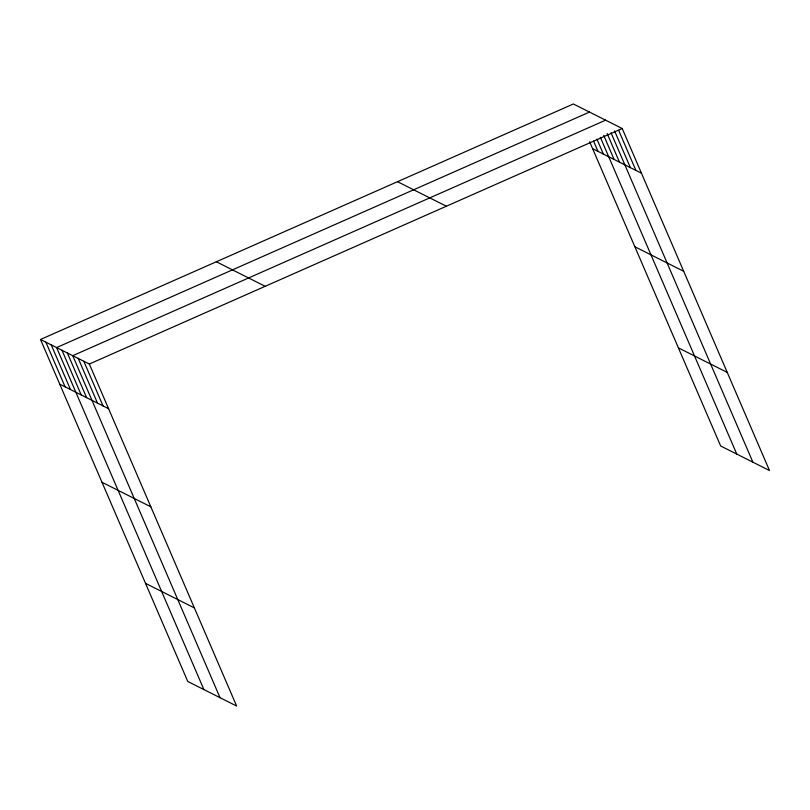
<?xml version="1.0" encoding="UTF-8"?>
<svg xmlns="http://www.w3.org/2000/svg" width="810" height="810" viewBox="0 0 810 810"><rect width="100%" height="100%" fill="white"/><g stroke="black" fill="none" stroke-linecap="round" stroke-linejoin="round"><path stroke-width="1.21" d="M40.5 339.481L89.343 364.024L236.631 706.026L187.788 681.483L40.5 339.481L573.369 103.974L622.212 128.517L769.5 470.519L720.657 445.976L589.65 141.78M589.488 112.074L56.619 347.581L203.907 689.583M605.607 120.174L72.738 355.681L220.026 697.683M89.343 364.024L622.212 128.517M592.606 148.645L641.449 173.188M634.868 246.766L683.701 271.299M397.528 181.693L446.361 206.226M678.405 347.865L727.238 372.397M216.351 261.762L265.184 286.305M59.737 384.153L108.58 408.685M101.999 482.274L150.832 506.807M145.537 583.362L194.37 607.905M618.648 130.319L635.911 170.404M614.598 130.967L630.383 167.619M611.034 132.769L752.895 462.176M607.135 133.508L619.468 162.142M603.744 135.391L614.101 159.448M600.342 137.275L736.776 454.076M596.94 139.158L603.349 154.042M593.538 141.041L597.982 151.348M83.805 361.24L103.042 405.911M78.266 358.455L97.504 403.127M67.362 352.978L86.599 397.649M61.985 350.274L81.223 394.946M51.243 344.878L70.48 389.549M45.876 342.184L65.114 386.856"/></g></svg>
